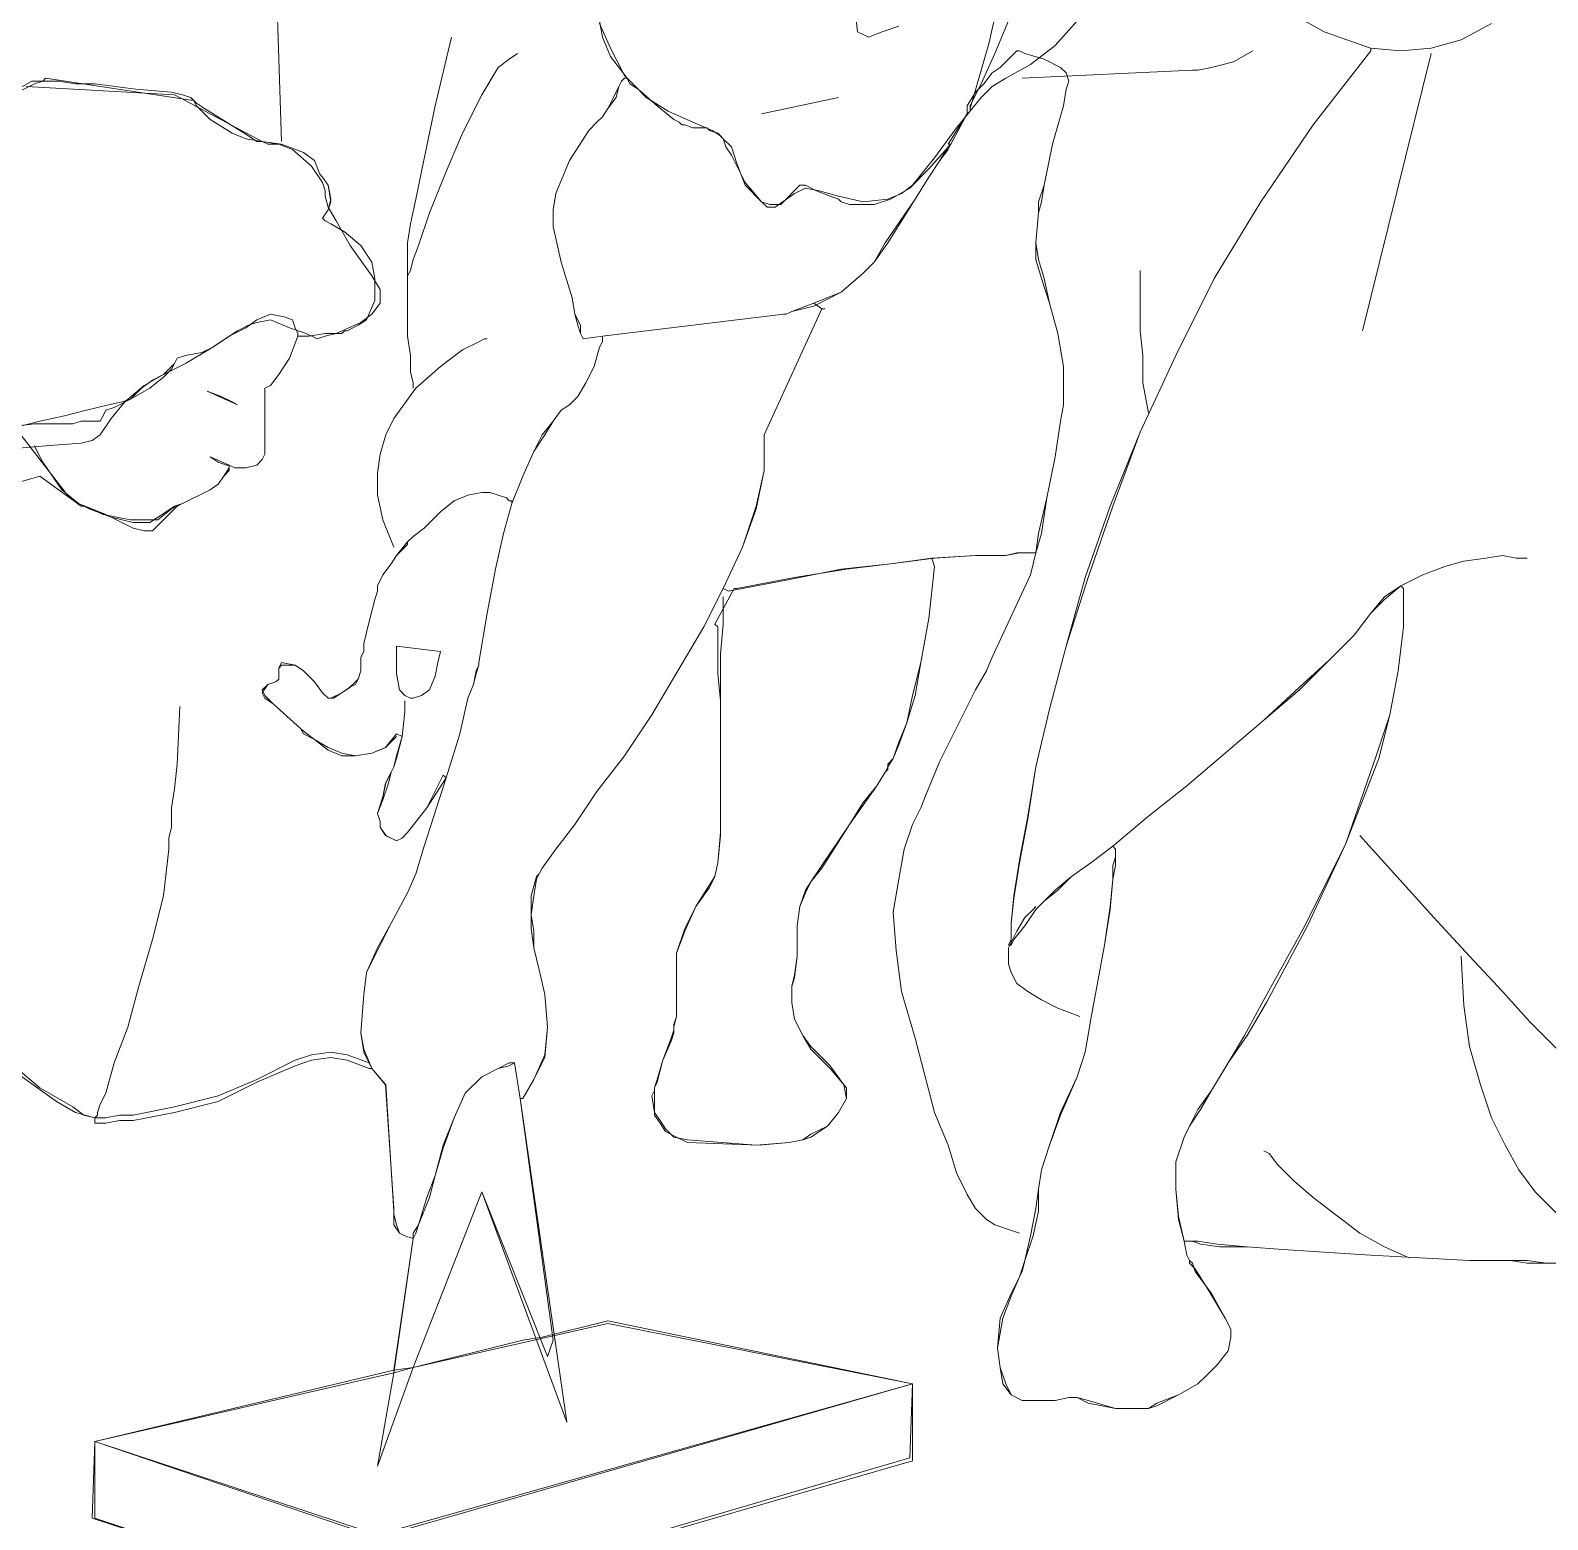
# Model space of a CAD drawing. Header units: centimetres. Extents: x -2268 to 4168, y -1681 to 1458.
# Drawn here: x 653.855 to 656.781, y 21.896 to 24.769 of the extents above; entities that cross this region are included whole.
import ezdxf

# ---------------------------------------------------------------- set-up
doc = ezdxf.new("R2010")
doc.units = ezdxf.units.CM
doc.layers.add('PDF _Geometria_Num_Penna__7', color=7, linetype='Continuous', lineweight=18)

msp = doc.modelspace()

# ---------------------------------------------------------------- linework, layer by layer
at = {"layer": 'PDF _Geometria_Num_Penna__7', "color": 7, "linetype": 'Continuous', "lineweight": 18, "flags": 128}
for points in [[(654.3284, 24.8934), (654.339, 24.5548)], [(654.9528, 24.7876), (654.9581, 24.7558), (654.974, 24.7188), (655.0057, 24.6765), (655.0005, 24.6765), (654.9952, 24.6712), (654.9899, 24.6606), (654.9793, 24.6394), (654.9687, 24.6183), (654.9581, 24.6024), (654.9475, 24.5918), (654.9317, 24.5759), (654.8946, 24.5177), (654.8682, 24.4542), (654.8629, 24.4225), (654.8629, 24.3907), (654.8787, 24.3219), (654.8999, 24.2531), (654.9052, 24.2214), (654.9105, 24.2002), (654.9158, 24.1843), (654.9211, 24.1737), (654.9581, 24.179), (654.9581, 24.1684), (654.9528, 24.1579), (654.9422, 24.1208), (654.9264, 24.0891), (654.9105, 24.0626), (654.8946, 24.0467), (654.8787, 24.0361), (654.8629, 24.015), (654.8417, 23.9885), (654.8258, 23.9568), (654.8047, 23.9091), (654.7835, 23.8562), (654.7835, 23.8615), (654.7782, 23.8615), (654.7729, 23.8668), (654.7412, 23.8774), (654.7253, 23.8774), (654.6988, 23.8721), (654.6724, 23.8615), (654.6459, 23.8403), (654.6141, 23.8086), (654.593, 23.7927), (654.5824, 23.7821), (654.5612, 23.7557), (654.5506, 23.7398), (654.5348, 23.7186), (654.5242, 23.6975), (654.5242, 23.6869), (654.5189, 23.671), (654.5083, 23.6287), (654.4977, 23.5863), (654.4977, 23.5705), (654.4924, 23.5599), (654.4924, 23.5334), (654.4871, 23.5175), (654.4819, 23.5123), (654.4713, 23.5017), (654.4554, 23.4911), (654.4342, 23.4805), (654.4289, 23.4805), (654.4183, 23.4911), (654.4025, 23.5123), (654.3813, 23.5334), (654.3654, 23.544), (654.339, 23.5493), (654.3337, 23.5387), (654.3337, 23.5281), (654.3337, 23.5175), (654.3284, 23.5123), (654.3125, 23.507), (654.3019, 23.4964), (654.3072, 23.4858), (654.3231, 23.4699), (654.376, 23.4223), (654.3813, 23.417), (654.4025, 23.4011), (654.4289, 23.3852), (654.4554, 23.3747), (654.4819, 23.3694), (654.5136, 23.3747), (654.5401, 23.3852), (654.5612, 23.4117), (654.5718, 23.4064), (654.5612, 23.3641), (654.5559, 23.3482), (654.5506, 23.3376), (654.5401, 23.3164), (654.5348, 23.29), (654.5242, 23.2582), (654.5295, 23.2424), (654.5295, 23.2318), (654.5401, 23.2159), (654.5612, 23.2053), (654.5718, 23.2106), (654.5824, 23.2212), (654.6194, 23.2688), (654.6512, 23.3323), (654.6565, 23.327), (654.6141, 23.1947), (654.5983, 23.1418), (654.5824, 23.1048), (654.5506, 23.0466), (654.5242, 22.9989), (654.503, 22.9513), (654.4977, 22.909), (654.4924, 22.8349), (654.4977, 22.8031), (654.5136, 22.7661), (654.5083, 22.7661), (654.466, 22.782), (654.4342, 22.7873), (654.3972, 22.782), (654.3654, 22.7714), (654.2913, 22.7396), (654.2173, 22.7026), (654.1326, 22.6814), (654.0532, 22.6655), (654.0267, 22.6655), (654.0003, 22.6603), (653.9844, 22.6603), (653.9791, 22.6603), (653.9791, 22.6708), (653.9421, 22.6814), (653.905, 22.7026), (653.8309, 22.7555)], [(654.9528, 24.7823), (654.974, 24.7347), (655.0005, 24.6818), (655.0216, 24.6606), (655.0428, 24.6394), (655.0851, 24.613), (655.1328, 24.5918), (655.1698, 24.5759), (655.1857, 24.5653), (655.191, 24.56), (655.1963, 24.5442), (655.2068, 24.5283), (655.2333, 24.4754), (655.2651, 24.4383), (655.2756, 24.4278), (655.2915, 24.4278), (655.3286, 24.4542), (655.3497, 24.4648), (655.3762, 24.4595), (655.4132, 24.4489), (655.4609, 24.4383), (655.5085, 24.4436), (655.5349, 24.4542), (655.5561, 24.4701), (655.5984, 24.523), (655.6408, 24.5812), (655.6884, 24.6394), (655.7096, 24.6606), (655.736, 24.6765), (655.7837, 24.7029), (655.8313, 24.74), (655.8736, 24.7876)], [(654.9528, 24.7876), (654.9581, 24.7558), (654.974, 24.7188), (655.0057, 24.6765), (655.011, 24.6659), (655.0269, 24.6553), (655.064, 24.6236), (655.0957, 24.5971), (655.1063, 24.5918), (655.1116, 24.5865), (655.1169, 24.5865), (655.1328, 24.5812), (655.1592, 24.5812), (655.1645, 24.5759), (655.1804, 24.5706), (655.191, 24.56), (655.2068, 24.5442), (655.2174, 24.5124), (655.2333, 24.4701), (655.2651, 24.4383), (655.2809, 24.433), (655.3021, 24.433), (655.3391, 24.4701), (655.3497, 24.4701), (655.3709, 24.4595), (655.3974, 24.4489), (655.4132, 24.4436), (655.4185, 24.4383), (655.4344, 24.433), (655.4556, 24.433), (655.482, 24.433), (655.5138, 24.4436), (655.5508, 24.4648), (655.5879, 24.5018), (655.6302, 24.5495), (655.6619, 24.6077), (655.6672, 24.613), (655.6672, 24.6236), (655.6778, 24.6447), (655.6884, 24.6659), (655.7149, 24.7241), (655.7413, 24.7876)], [(655.5296, 24.777), (655.4979, 24.7664), (655.4714, 24.7558), (655.4609, 24.7611), (655.4503, 24.7664), (655.445, 24.8141)], [(655.7149, 24.8141), (655.7149, 24.8088), (655.7149, 24.7929), (655.7096, 24.7717), (655.7043, 24.7453), (655.6672, 24.6183)], [(656.6727, 24.7823), (656.6145, 24.7506), (656.5563, 24.7347), (656.4981, 24.7294), (656.4398, 24.7347), (656.3499, 24.7664), (656.2652, 24.8141)], [(656.8473, 22.3904), (656.7785, 22.3904), (656.7415, 22.3957), (656.7097, 22.3957), (656.678, 22.3957), (656.6304, 22.3957), (656.4399, 22.4062), (656.3499, 22.4115), (656.2705, 22.4168), (656.2017, 22.4221), (656.1435, 22.4274), (656.1065, 22.4327), (656.0959, 22.4327), (656.0906, 22.4327), (656.08, 22.4327), (656.0694, 22.4803), (656.0641, 22.5332), (656.0641, 22.5862), (656.08, 22.6338), (656.0906, 22.655), (656.1065, 22.6867), (656.1329, 22.7238), (656.1647, 22.7767), (656.1964, 22.8296), (656.2335, 22.8984), (656.3129, 23.0413), (656.3922, 23.2), (656.4504, 23.3694), (656.4769, 23.4487), (656.4928, 23.5334), (656.5034, 23.6181), (656.5034, 23.6922), (656.4981, 23.6975), (656.4663, 23.6763), (656.4399, 23.6445), (656.4081, 23.6022), (656.3605, 23.5546), (656.3023, 23.4964), (656.2335, 23.4382), (656.0853, 23.3112), (656.0112, 23.2529), (655.9424, 23.1947), (655.9001, 23.163), (655.863, 23.1365), (655.8313, 23.1101), (655.8101, 23.0889), (655.7942, 23.073), (655.7731, 23.0413), (655.7519, 23.0148), (655.7466, 23.0042), (655.7413, 23.0042), (655.7466, 23.0148), (655.7466, 23.0466), (655.7519, 23.0995), (655.7625, 23.1683), (655.7784, 23.2529), (655.7942, 23.3482), (655.8207, 23.4593), (655.8525, 23.581), (655.8895, 23.7133), (655.9371, 23.8509), (655.9953, 23.9938), (656.0641, 24.142), (656.1382, 24.2902), (656.2282, 24.4383), (656.3287, 24.5865), (656.4399, 24.7294), (656.4399, 24.7347), (656.4981, 24.7294), (656.5563, 24.7347), (656.6145, 24.7506), (656.6727, 24.7823)], [(654.593, 24.0785), (654.593, 24.0891), (654.5877, 24.1102), (654.5877, 24.142), (654.5824, 24.179), (654.5824, 24.269), (654.5824, 24.306), (654.5824, 24.3378), (654.5824, 24.359), (654.5877, 24.396), (654.5983, 24.4436), (654.6089, 24.4965), (654.6353, 24.6236), (654.6671, 24.7558)], [(656.7415, 23.7504), (656.7362, 23.7504), (656.7203, 23.7504), (656.6939, 23.7557), (656.6621, 23.7504), (656.6198, 23.7451), (656.5827, 23.7345), (656.5404, 23.7186), (656.4981, 23.6975), (656.4663, 23.671), (656.4399, 23.6445), (656.4081, 23.6022), (656.3605, 23.5546), (656.3023, 23.4964), (656.2335, 23.4382), (656.0853, 23.3112), (656.0112, 23.2529), (655.9424, 23.1947), (655.9001, 23.163), (655.863, 23.1365), (655.8366, 23.1101), (655.8101, 23.0889), (655.7942, 23.073), (655.7731, 23.0413), (655.7519, 23.0148), (655.7466, 23.0042), (655.7466, 23.0148), (655.7466, 23.0466), (655.7519, 23.0942), (655.7625, 23.163), (655.7784, 23.2477), (655.7942, 23.3482), (655.8207, 23.4593), (655.8525, 23.581), (655.8948, 23.7133), (655.9424, 23.8509), (655.9953, 23.9938), (656.0641, 24.142), (656.1382, 24.2902), (656.2282, 24.4383), (656.3287, 24.5865), (656.4399, 24.7294)], [(655.7678, 24.6765), (656.0959, 24.6923), (656.1065, 24.6923), (656.1329, 24.6976), (656.1753, 24.7082), (656.2123, 24.7294)], [(654.5824, 24.2902), (654.5824, 24.2955), (654.5877, 24.306), (654.593, 24.3272), (654.6036, 24.3537), (654.6247, 24.4172), (654.6565, 24.4965), (654.6882, 24.5706), (654.7253, 24.6447), (654.757, 24.6976), (654.7782, 24.7135), (654.7941, 24.7241)], [(656.5563, 24.7241), (656.424, 24.1896)], [(653.8203, 24.65), (653.8574, 24.6712), (653.8838, 24.6712), (653.9103, 24.6712), (653.9421, 24.6659), (653.9791, 24.6659), (654.0585, 24.6553), (654.1273, 24.65), (654.1484, 24.6447), (654.1643, 24.6394), (654.1749, 24.6288), (654.1908, 24.6183), (654.2331, 24.5918), (654.2754, 24.5653), (654.2913, 24.5548), (654.3019, 24.5548), (654.3125, 24.5495), (654.339, 24.5495), (654.3813, 24.5336), (654.4025, 24.5177), (654.413, 24.4913), (654.4183, 24.486), (654.4289, 24.4701), (654.4342, 24.4436), (654.4289, 24.4225), (654.4183, 24.4066), (654.4236, 24.4013), (654.4342, 24.396), (654.4607, 24.3801), (654.4924, 24.3537), (654.5136, 24.3219), (654.5189, 24.2902), (654.5189, 24.2478), (654.503, 24.2108), (654.4871, 24.2002), (654.466, 24.1896), (654.4607, 24.1896), (654.4554, 24.1843), (654.4236, 24.1843), (654.3919, 24.179), (654.3707, 24.179), (654.3707, 24.1843), (654.3654, 24.1949), (654.3601, 24.2108), (654.3442, 24.2161), (654.3178, 24.2214), (654.2913, 24.2108), (654.2702, 24.1949), (654.2384, 24.179), (654.2067, 24.1579), (654.1855, 24.1473), (654.1537, 24.142), (654.1379, 24.1367), (654.1326, 24.1261), (654.1273, 24.1155), (654.1114, 24.0997), (654.0849, 24.0785), (654.0479, 24.0573), (654.032, 24.052), (654.0056, 24.0467), (653.9632, 24.0361), (653.9209, 24.0256), (653.8733, 24.015), (653.8309, 24.0044)], [(653.8257, 23.9621), (653.8839, 23.9674), (653.9527, 23.9726), (653.9738, 23.9779), (653.9897, 23.9885), (654.0109, 24.0203), (654.0373, 24.052), (654.0744, 24.0838), (654.1114, 24.1049), (654.1538, 24.1261), (654.2067, 24.1579), (654.2543, 24.1896), (654.2755, 24.2002), (654.2913, 24.2055), (654.3178, 24.2108), (654.3548, 24.1949), (654.3866, 24.1843), (654.4078, 24.1737), (654.4236, 24.179), (654.4448, 24.1843), (654.4924, 24.2055), (654.5136, 24.2214), (654.5295, 24.2425), (654.5295, 24.269), (654.5136, 24.2955), (654.4713, 24.3537), (654.4448, 24.4013), (654.4289, 24.4278), (654.4236, 24.4489), (654.4236, 24.4595), (654.4183, 24.4754), (654.3972, 24.5071), (654.3601, 24.5389), (654.3337, 24.5495), (654.3019, 24.5548), (654.2702, 24.56), (654.2437, 24.5706), (654.2014, 24.5971), (654.1749, 24.6236), (654.1696, 24.6341), (654.1643, 24.6341), (653.8839, 24.6765), (653.8786, 24.6712), (653.8627, 24.6659), (653.8204, 24.6447)], [(654.9952, 24.6712), (654.9899, 24.6606), (654.9846, 24.6394), (654.9687, 24.6183), (654.9581, 24.6024), (654.9475, 24.5918), (654.9317, 24.5759), (654.8946, 24.5177), (654.8682, 24.4542), (654.8629, 24.4225), (654.8629, 24.3907), (654.8787, 24.3219), (654.8999, 24.2531), (654.9052, 24.2214), (654.9158, 24.2002), (654.9158, 24.1843), (654.9211, 24.1737), (654.9581, 24.179), (655.3074, 24.2214), (655.3127, 24.2214), (655.3233, 24.2267), (655.3656, 24.2372), (655.4185, 24.2637), (655.4609, 24.3007), (655.482, 24.3219), (655.5085, 24.359), (655.5614, 24.4436), (655.5879, 24.486), (655.609, 24.5177), (655.6249, 24.5442), (655.6302, 24.5495)], [(655.8577, 24.6712), (655.8525, 24.6553), (655.8472, 24.6236), (655.826, 24.5495), (655.8101, 24.4701), (655.8048, 24.4383), (655.7995, 24.4172), (655.7942, 24.359), (655.7995, 24.3272), (655.8101, 24.2902), (655.8207, 24.2425), (655.8366, 24.1843), (655.8472, 24.1208), (655.8472, 24.0679), (655.8472, 24.0467), (655.8419, 24.015), (655.8313, 23.9462), (655.8154, 23.8668), (655.8048, 23.798), (655.7942, 23.761), (655.7837, 23.7186), (655.7149, 23.5705), (655.7096, 23.5599), (655.699, 23.5334), (655.6778, 23.4964), (655.6567, 23.454), (655.609, 23.3588), (655.5932, 23.3217), (655.5826, 23.2953), (655.572, 23.2688), (655.5561, 23.2371), (655.5402, 23.1894), (655.5296, 23.1312), (655.5191, 23.0677), (655.5244, 22.9936), (655.5349, 22.9143), (655.5614, 22.8243), (655.5984, 22.6814), (655.6249, 22.6179), (655.6408, 22.565), (655.6619, 22.5227), (655.6778, 22.4962), (655.699, 22.475), (655.7149, 22.4645), (655.7625, 22.4486)], [(653.8362, 23.9885), (653.9262, 23.8721), (653.9315, 23.8668), (653.9474, 23.8562), (654.0003, 23.8351), (654.0532, 23.8086), (654.0744, 23.8033), (654.0902, 23.8033), (654.122, 23.8351), (654.1379, 23.8509), (654.1485, 23.8562), (654.2014, 23.8827), (654.2173, 23.8933), (654.2278, 23.9091), (654.2384, 23.925), (654.2384, 23.9303), (654.249, 23.925), (654.2702, 23.925), (654.2913, 23.9303), (654.3019, 23.9409), (654.3072, 23.9515), (654.3072, 23.9885), (654.3072, 24.0309), (654.3072, 24.0626), (654.3072, 24.0785), (654.3178, 24.0838), (654.3337, 24.1049), (654.3548, 24.1367), (654.3707, 24.179), (654.3919, 24.179), (654.4236, 24.1843), (654.4554, 24.1843), (654.4607, 24.1896), (654.466, 24.1896), (654.4871, 24.2002), (654.503, 24.2108), (654.5189, 24.2478), (654.5189, 24.2902), (654.5136, 24.3219), (654.4924, 24.3537), (654.4607, 24.3801), (654.4342, 24.396), (654.4236, 24.4013), (654.4183, 24.4066), (654.4289, 24.4225), (654.4342, 24.4383), (654.4289, 24.4701), (654.4183, 24.486), (654.4131, 24.4913), (654.4025, 24.5177), (654.3813, 24.5336), (654.339, 24.5495), (654.3019, 24.5548), (654.1326, 24.6447), (653.8468, 24.6606)], [(655.2651, 24.6077), (655.4132, 24.6394)], [(655.9953, 24.306), (655.9953, 24.3007), (655.9953, 24.2902), (655.9953, 24.2637), (655.9953, 24.2319), (655.9953, 24.1896), (656.0006, 24.142), (656.0006, 24.0891), (656.0112, 24.0309)], [(654.8047, 22.7079), (654.8258, 22.7449), (654.847, 22.7873), (654.8523, 22.8455), (654.847, 22.909), (654.8364, 22.9566), (654.8258, 22.9989), (654.8258, 23.0307), (654.8205, 23.0624), (654.8258, 23.0995), (654.8311, 23.1312), (654.8364, 23.1418), (654.8417, 23.1524), (654.8682, 23.1894), (654.9052, 23.2371), (654.9475, 23.3006), (655.0005, 23.3694), (655.0534, 23.4487), (655.1539, 23.6181), (655.191, 23.6922), (655.228, 23.7716), (655.2545, 23.8456), (655.2703, 23.9197), (655.2703, 23.9885), (655.3815, 24.2319), (655.3868, 24.2319)], [(653.8151, 24.0044), (653.8627, 24.0097), (653.9103, 24.0097), (653.9315, 24.0097), (653.9368, 24.0097), (653.9527, 24.015), (653.9738, 24.015), (653.9897, 24.015), (653.995, 24.0256), (654.0003, 24.0361), (654.0162, 24.0414), (654.0479, 24.0573), (654.0691, 24.0785), (654.0902, 24.0944), (654.1114, 24.1049), (654.1326, 24.1261), (654.1379, 24.1367), (654.1538, 24.142), (654.1855, 24.1473), (654.2067, 24.1579), (654.2384, 24.179), (654.2702, 24.1949), (654.2913, 24.2108), (654.3178, 24.2214), (654.3443, 24.2161), (654.3601, 24.2108), (654.3654, 24.1949), (654.3707, 24.1843), (654.3707, 24.179), (654.3548, 24.1367), (654.3337, 24.1049), (654.3178, 24.0838), (654.3072, 24.0785), (654.3072, 24.0626), (654.3072, 24.0309), (654.3072, 23.9885), (654.3072, 23.9515), (654.3019, 23.9409), (654.2913, 23.9303), (654.2702, 23.925), (654.249, 23.925), (654.2384, 23.9303), (654.2384, 23.925), (654.2278, 23.9091), (654.2173, 23.8933), (654.2014, 23.8827), (654.1485, 23.8562), (654.1326, 23.8509), (654.1167, 23.8403), (654.085, 23.8192), (654.0691, 23.8192), (654.0532, 23.8192), (654.0109, 23.8298), (653.9685, 23.8456), (653.958, 23.8509), (653.9527, 23.8509), (653.8733, 23.9091), (653.8204, 23.8933)], [(653.8627, 23.9674), (653.868, 23.9568), (653.8786, 23.9356), (653.9156, 23.8827), (653.9474, 23.8562), (653.995, 23.8351), (654.0479, 23.8245), (654.1008, 23.8245), (654.1273, 23.8456), (654.1485, 23.8562), (654.2014, 23.8827), (654.2173, 23.8933), (654.2278, 23.9091), (654.2384, 23.9197), (654.2384, 23.9303), (654.249, 23.925), (654.2702, 23.925), (654.2913, 23.9303), (654.3019, 23.9409), (654.3072, 23.9515), (654.3072, 23.9885), (654.3072, 24.0309), (654.3072, 24.0626), (654.3072, 24.0732), (654.3072, 24.0785), (654.3178, 24.0838), (654.3337, 24.1049), (654.3548, 24.1367), (654.3707, 24.179)], [(654.7359, 24.1737), (654.7306, 24.1737), (654.72, 24.1684), (654.6882, 24.1526), (654.6459, 24.1208), (654.5983, 24.0785), (654.5559, 24.0203), (654.5401, 23.9885), (654.5295, 23.9515), (654.5242, 23.9144), (654.5242, 23.8721), (654.5348, 23.8245), (654.5559, 23.7716)], [(654.9581, 24.1684), (654.9528, 24.1579), (654.9422, 24.1208), (654.9264, 24.0891), (654.9105, 24.0626), (654.8946, 24.0467), (654.8787, 24.0361), (654.8629, 24.015), (654.847, 23.9885), (654.8258, 23.9568), (654.8047, 23.9091), (654.7835, 23.8562), (654.7676, 23.798), (654.7517, 23.7292), (654.7359, 23.6445), (654.72, 23.5493), (654.72, 23.544), (654.7147, 23.5281), (654.7094, 23.507), (654.6988, 23.4805), (654.6829, 23.4117), (654.6565, 23.327), (654.6141, 23.1947), (654.5983, 23.1418), (654.5824, 23.1048), (654.5506, 23.0466), (654.5242, 22.9936), (654.503, 22.9513), (654.4977, 22.909), (654.4924, 22.8349), (654.4977, 22.7978), (654.5136, 22.7661), (654.5401, 22.7343), (654.5559, 22.4909), (654.5559, 22.4856), (654.5612, 22.4645), (654.5665, 22.4486), (654.5771, 22.4433), (654.593, 22.438), (654.5559, 22.1787), (654.5242, 21.9988), (654.593, 22.1893), (654.7253, 22.528), (654.8893, 22.0834), (654.7994, 22.7079), (654.7888, 22.7767), (654.7782, 22.7714), (654.757, 22.7661), (654.7253, 22.7502), (654.6935, 22.7185), (654.6724, 22.6708), (654.6512, 22.6126), (654.6353, 22.5597), (654.6247, 22.5174), (654.6036, 22.4645), (654.5983, 22.4486), (654.593, 22.438)], [(654.7835, 23.8615), (654.7782, 23.8615), (654.7729, 23.8668), (654.7411, 23.8774), (654.7253, 23.8774), (654.6988, 23.8721), (654.6723, 23.8615), (654.6459, 23.8403), (654.6141, 23.8086), (654.593, 23.7927), (654.5824, 23.7821), (654.5824, 23.7768), (654.5824, 23.7821), (654.5824, 23.7768), (654.5612, 23.7557), (654.5506, 23.7398), (654.5348, 23.7186), (654.5242, 23.6975), (654.5242, 23.6869), (654.5189, 23.671), (654.5083, 23.6287), (654.4977, 23.5863), (654.4977, 23.5705), (654.4924, 23.5599), (654.4924, 23.5334), (654.4871, 23.5175), (654.4818, 23.507), (654.4712, 23.5017), (654.4554, 23.4911), (654.4395, 23.4805), (654.4289, 23.4805), (654.4183, 23.4911), (654.4025, 23.5123), (654.3813, 23.5334), (654.3654, 23.544), (654.339, 23.544), (654.3337, 23.5387), (654.3337, 23.5281), (654.3337, 23.5175), (654.3284, 23.5123), (654.3125, 23.507), (654.3019, 23.4911), (654.3072, 23.4805), (654.3231, 23.4699), (654.376, 23.4223), (654.3813, 23.4117), (654.4025, 23.4011), (654.4289, 23.38), (654.4554, 23.3694), (654.4818, 23.3694), (654.5136, 23.3747), (654.54, 23.3852), (654.5612, 23.4064)], [(655.191, 23.6763), (655.191, 23.6604), (655.191, 23.6234), (655.1857, 23.5652), (655.1857, 23.5017), (655.1857, 23.4329), (655.1857, 23.3747), (655.1857, 23.327), (655.1857, 23.3112), (655.1857, 23.3059), (655.1857, 23.29), (655.1857, 23.2688), (655.1857, 23.2159), (655.1804, 23.163), (655.1751, 23.1365), (655.1645, 23.1154), (655.138, 23.0783), (655.1169, 23.0307), (655.101, 22.9884), (655.101, 22.9566), (655.101, 22.8984), (655.101, 22.8666), (655.0957, 22.8455), (655.0957, 22.8349), (655.0904, 22.819), (655.0745, 22.782), (655.064, 22.7396), (655.0587, 22.729), (655.0587, 22.7238), (655.0587, 22.7185), (655.0587, 22.7079), (655.0587, 22.6761), (655.0693, 22.6603), (655.0798, 22.6444), (655.101, 22.6338), (655.1222, 22.6232), (655.2598, 22.6179), (655.318, 22.6232), (655.3444, 22.6285), (655.3603, 22.6338), (655.3921, 22.655), (655.4132, 22.6814), (655.4291, 22.7079), (655.4291, 22.729), (655.3974, 22.7661), (655.3603, 22.8031), (655.3444, 22.8296), (655.3286, 22.8613), (655.3233, 22.8931), (655.3233, 22.9196), (655.3233, 22.9248), (655.3286, 22.9407), (655.3338, 22.9831), (655.3338, 23.0042), (655.3338, 23.0413), (655.3391, 23.0783), (655.3497, 23.1048), (655.3603, 23.1259), (655.3815, 23.1524), (655.4344, 23.2371), (655.4609, 23.2741), (655.4873, 23.3112), (655.5032, 23.3376), (655.5085, 23.3429), (655.5085, 23.3482), (655.5191, 23.3641), (655.5296, 23.3905), (655.5455, 23.4329), (655.5614, 23.4858), (655.572, 23.5493), (655.5879, 23.634), (655.5984, 23.7345)], [(655.2016, 23.6869), (655.3127, 23.7081), (655.4185, 23.7292), (655.5138, 23.7398), (655.5984, 23.7504), (655.6778, 23.7557), (655.7096, 23.7557), (655.736, 23.7557), (655.7625, 23.761), (655.7784, 23.761), (655.789, 23.761)], [(655.9477, 23.1894), (655.9477, 23.1842), (655.9477, 23.1736), (655.9477, 23.1577), (655.9424, 23.1312), (655.9371, 23.073), (655.9265, 23.0042), (655.9001, 22.8613), (655.8895, 22.7978), (655.8736, 22.7502), (655.8419, 22.6761), (655.8207, 22.6179), (655.8048, 22.5703), (655.7995, 22.5332), (655.7995, 22.4909), (655.789, 22.4433), (655.7731, 22.3957), (655.7678, 22.3745), (655.7625, 22.3639), (655.7466, 22.3269), (655.7307, 22.2845), (655.7202, 22.2263), (655.7254, 22.1893), (655.736, 22.1575), (655.7466, 22.1364), (655.7678, 22.1258), (655.8313, 22.1258), (655.8577, 22.1311), (655.8683, 22.1311), (655.8736, 22.1311), (655.8948, 22.1205), (655.9477, 22.1099), (655.99, 22.1099), (656.0112, 22.1099), (656.0271, 22.1152), (656.0694, 22.1364), (656.1065, 22.1575), (656.1223, 22.1734), (656.1435, 22.1946), (656.1647, 22.221), (656.17, 22.2475), (656.17, 22.2634), (656.1594, 22.2845), (656.1329, 22.3322), (656.1012, 22.3745), (656.0959, 22.3904), (656.0906, 22.3957), (656.0853, 22.4062), (656.08, 22.4327), (656.0694, 22.475), (656.0641, 22.5332), (656.0641, 22.5862), (656.08, 22.6338), (656.0906, 22.655), (656.1118, 22.6867), (656.1329, 22.7238), (656.1647, 22.7767), (656.2017, 22.8296), (656.2388, 22.8931), (656.3181, 23.0413), (656.3922, 23.2), (656.4557, 23.3641), (656.4769, 23.4487), (656.4928, 23.5334), (656.5034, 23.6181), (656.5034, 23.6922)], [(654.5771, 23.4752), (654.5771, 23.4699), (654.5771, 23.454), (654.5718, 23.4064), (654.5612, 23.3641), (654.5559, 23.3482), (654.5506, 23.3376), (654.5454, 23.3164), (654.5348, 23.2847), (654.5242, 23.2582), (654.5295, 23.2424), (654.5295, 23.2318), (654.5401, 23.2159), (654.5612, 23.2053), (654.5718, 23.2106), (654.5824, 23.2212), (654.6194, 23.2688), (654.6565, 23.327)], [(654.1432, 23.4646), (654.1379, 23.3535), (654.1326, 23.3059), (654.1273, 23.2688), (654.1273, 23.2318), (654.122, 23.2106), (654.122, 23.1947), (654.122, 23.1894), (654.1114, 23.0995), (654.0902, 23.0148), (654.0638, 22.9248), (654.0426, 22.8455), (654.0162, 22.7767), (654.0003, 22.7185), (653.9897, 22.6973), (653.9844, 22.6814), (653.9844, 22.6761), (653.9791, 22.6708), (653.9844, 22.6708), (654.0003, 22.6708), (654.0267, 22.6761), (654.0532, 22.6761), (654.1326, 22.692), (654.2173, 22.7132), (654.2913, 22.7449), (654.3654, 22.782), (654.3972, 22.7926), (654.4342, 22.7978), (654.466, 22.7926), (654.5083, 22.7767)], [(656.4187, 23.2159), (656.5616, 23.0571), (656.6303, 22.9831), (656.6939, 22.9143), (656.7468, 22.8561), (656.7891, 22.8137), (656.805, 22.7978), (656.8156, 22.7873), (656.8209, 22.7767), (656.8261, 22.7767)], [(655.7942, 23.0783), (655.789, 23.073), (655.7731, 23.0571), (655.7572, 23.0307), (655.7413, 22.9989), (655.7413, 22.9672), (655.7466, 22.9513), (655.7572, 22.9301), (655.7784, 22.9143), (655.8048, 22.8984), (655.8366, 22.8825), (655.8789, 22.8666)], [(653.5769, 23.0042), (653.5822, 22.9989), (653.5928, 22.9884), (653.6087, 22.9725), (653.6246, 22.9566), (653.6775, 22.9037), (653.741, 22.8402), (653.8098, 22.782), (653.8733, 22.729), (653.9368, 22.692), (653.958, 22.6761), (653.9791, 22.6708)], [(656.9532, 22.3957), (656.9479, 22.4009), (656.9373, 22.4009), (656.9214, 22.4062), (656.9003, 22.4168), (656.8473, 22.4433), (656.8209, 22.4645), (656.7891, 22.4962), (656.7574, 22.528), (656.7256, 22.5703), (656.6992, 22.6179), (656.6727, 22.6708), (656.6515, 22.7343), (656.6304, 22.8084), (656.6198, 22.8878), (656.6145, 22.9831)], [(656.2335, 22.6073), (656.2441, 22.602), (656.2599, 22.5809), (656.2917, 22.5491), (656.3287, 22.5174), (656.4187, 22.4486), (656.4663, 22.4221), (656.5139, 22.4009)], [(656.7838, 22.3904), (656.7415, 22.3904), (656.7097, 22.3957), (656.678, 22.3957), (656.6304, 22.3957), (656.4399, 22.4062), (656.3499, 22.4115), (656.2705, 22.4168), (656.2017, 22.4221), (656.1488, 22.4221), (656.1118, 22.4274), (656.0959, 22.4327), (656.0906, 22.4327)], [(653.9791, 22.0464), (654.5559, 22.1787), (654.593, 22.1893), (654.9687, 22.2739), (655.5561, 22.1575), (654.5242, 21.8612), (653.9791, 22.0464), (653.9791, 21.8982), (654.5348, 21.713), (655.5561, 22.0093), (655.5561, 22.1575)]]:
    msp.add_lwpolyline(points, dxfattribs=at)
for points in [[(655.191, 23.6922), (655.228, 23.7716), (655.2545, 23.8509), (655.2703, 23.9197), (655.2703, 23.9885), (655.3815, 24.2319), (655.3656, 24.2425), (655.4185, 24.2637), (655.4609, 24.3007), (655.482, 24.3219), (655.5032, 24.359), (655.5614, 24.4436), (655.5879, 24.486), (655.609, 24.5177), (655.6249, 24.5389), (655.6302, 24.5495), (655.6249, 24.5495), (655.6619, 24.6077), (655.6619, 24.613), (655.6619, 24.6236), (655.6778, 24.65), (655.6937, 24.6659), (655.7096, 24.6871), (655.7254, 24.6976), (655.7413, 24.7135), (655.7572, 24.7294), (655.7625, 24.7294), (655.7731, 24.7241), (655.8101, 24.7135), (655.8419, 24.6976), (655.8525, 24.6871), (655.8577, 24.6712), (655.8525, 24.6553), (655.8472, 24.6236), (655.826, 24.5495), (655.8101, 24.4701), (655.7995, 24.4383), (655.7995, 24.4172), (655.7942, 24.359), (655.7942, 24.3272), (655.8048, 24.2902), (655.8207, 24.2425), (655.8366, 24.1843), (655.8472, 24.1208), (655.8472, 24.0679), (655.8472, 24.0467), (655.8419, 24.015), (655.8313, 23.9462), (655.8154, 23.8668), (655.7995, 23.798), (655.7942, 23.761), (655.789, 23.761), (655.7837, 23.761), (655.7731, 23.761), (655.7572, 23.761), (655.736, 23.7557), (655.7096, 23.7557), (655.6778, 23.7557), (655.5932, 23.7504), (655.5138, 23.7398), (655.4185, 23.7292), (655.3127, 23.7081), (655.2016, 23.6869)], [(654.4977, 22.909), (654.503, 22.9513), (654.5242, 22.9989), (654.5506, 23.0466), (654.5824, 23.1048), (654.5983, 23.1418), (654.6141, 23.1947), (654.6565, 23.327), (654.6829, 23.4117), (654.6988, 23.4805), (654.7094, 23.507), (654.7147, 23.5334), (654.72, 23.544), (654.72, 23.5493), (654.7358, 23.6445), (654.7517, 23.7292), (654.7676, 23.798), (654.7835, 23.8562), (654.8046, 23.9091), (654.8258, 23.9568), (654.8417, 23.9885), (654.8629, 24.015), (654.8787, 24.0361), (654.8946, 24.0467), (654.9105, 24.0626), (654.9264, 24.0891), (654.9422, 24.1208), (654.9528, 24.1579), (654.9581, 24.1684), (654.9581, 24.179), (655.3074, 24.2214), (655.3127, 24.2214), (655.3232, 24.2267), (655.3656, 24.2425), (655.3815, 24.2319), (655.2703, 23.9885), (655.2703, 23.9197), (655.2545, 23.8509), (655.228, 23.7716), (655.1909, 23.6922), (655.1539, 23.6181), (655.0534, 23.4487), (655.0004, 23.3694), (654.9475, 23.3006), (654.9052, 23.2371), (654.8681, 23.1894), (654.8417, 23.1524), (654.8364, 23.1418), (654.8311, 23.1365), (654.8205, 23.0995), (654.8205, 23.0624), (654.8205, 23.036), (654.8258, 22.9989), (654.8364, 22.9566), (654.847, 22.909), (654.8523, 22.8455), (654.847, 22.7926), (654.8258, 22.7449), (654.8046, 22.7079), (654.7993, 22.7079), (654.7888, 22.7767), (654.7782, 22.7767), (654.757, 22.7661), (654.7253, 22.7502), (654.6935, 22.7185), (654.6723, 22.6708), (654.6512, 22.6179), (654.6353, 22.5597), (654.6194, 22.5174), (654.6035, 22.4645), (654.593, 22.4486), (654.593, 22.438), (654.5771, 22.4433), (654.5665, 22.4486), (654.5559, 22.4645), (654.5559, 22.4856), (654.5559, 22.4962), (654.54, 22.7343), (654.5136, 22.7661), (654.4977, 22.8031), (654.4924, 22.8349)], [(654.2543, 24.0467), (654.2437, 24.052), (654.2225, 24.0626), (654.1961, 24.0732)], [(654.2384, 23.9303), (654.2331, 23.9303), (654.2173, 23.9356), (654.2014, 23.9462)], [(654.3231, 23.4699), (654.3072, 23.4858), (654.3019, 23.4964), (654.3125, 23.507), (654.3284, 23.5123), (654.3337, 23.5175), (654.3337, 23.5281), (654.3337, 23.5387), (654.339, 23.5493), (654.3654, 23.544), (654.3813, 23.5334), (654.4025, 23.5123), (654.4183, 23.4911), (654.4289, 23.4805), (654.4342, 23.4805), (654.4554, 23.4911), (654.4712, 23.5017), (654.4818, 23.5123), (654.4871, 23.5175), (654.4924, 23.5334), (654.4924, 23.5599), (654.4977, 23.5705), (654.4977, 23.5863), (654.5083, 23.6287), (654.5189, 23.671), (654.5242, 23.6869), (654.5242, 23.6975), (654.5348, 23.7186), (654.5506, 23.7398), (654.5612, 23.7557), (654.5824, 23.7821), (654.593, 23.7927), (654.6141, 23.8086), (654.6459, 23.8403), (654.6723, 23.8615), (654.6988, 23.8721), (654.7253, 23.8774), (654.7411, 23.8774), (654.7729, 23.8668), (654.7782, 23.8615), (654.7835, 23.8615), (654.7835, 23.8562), (654.7676, 23.798), (654.7517, 23.7292), (654.7358, 23.6445), (654.72, 23.5493), (654.72, 23.544), (654.7147, 23.5334), (654.7094, 23.507), (654.6988, 23.4805), (654.6829, 23.4117), (654.6565, 23.327), (654.6512, 23.3323), (654.6194, 23.2688), (654.5824, 23.2212), (654.5718, 23.2106), (654.5612, 23.2053), (654.54, 23.2159), (654.5295, 23.2318), (654.5295, 23.2424), (654.5242, 23.2582), (654.5348, 23.29), (654.54, 23.3164), (654.5506, 23.3376), (654.5559, 23.3482), (654.5612, 23.3694), (654.5718, 23.4064), (654.5612, 23.4117), (654.54, 23.3852), (654.5136, 23.3747), (654.4818, 23.3694), (654.4554, 23.3747), (654.4289, 23.3852), (654.4025, 23.4011), (654.3813, 23.417), (654.376, 23.4223)], [(655.1222, 22.6285), (655.0957, 22.6338), (655.0798, 22.6497), (655.0693, 22.6655), (655.0587, 22.6814), (655.0534, 22.7132), (655.0587, 22.7238), (655.0587, 22.729), (655.064, 22.7449), (655.0745, 22.782), (655.0904, 22.8243), (655.0957, 22.8402), (655.0957, 22.8508), (655.101, 22.8666), (655.101, 22.8984), (655.101, 22.9566), (655.101, 22.9884), (655.1169, 23.036), (655.138, 23.0783), (655.1645, 23.1206), (655.1751, 23.1365), (655.1804, 23.163), (655.1857, 23.2212), (655.1857, 23.2688), (655.1857, 23.29), (655.1857, 23.3059), (655.1857, 23.3112), (655.1857, 23.327), (655.1857, 23.3641), (655.1857, 23.4752), (655.1804, 23.5281), (655.1804, 23.5758), (655.1804, 23.6075), (655.1804, 23.6181), (655.1751, 23.6234), (655.2121, 23.6922), (655.2174, 23.6922), (655.3286, 23.7133), (655.4291, 23.7292), (655.5138, 23.7398), (655.5932, 23.7504), (655.5984, 23.7345), (655.5879, 23.634), (655.572, 23.5493), (655.5561, 23.4858), (655.5455, 23.4329), (655.5296, 23.3958), (655.5191, 23.3641), (655.5085, 23.3535), (655.5085, 23.3482), (655.5032, 23.3376), (655.4873, 23.3112), (655.4609, 23.2794), (655.4344, 23.2371), (655.3815, 23.1577), (655.3603, 23.1259), (655.3497, 23.1101), (655.3391, 23.0783), (655.3338, 23.0413), (655.3338, 23.0095), (655.3338, 22.9831), (655.3286, 22.946), (655.3233, 22.9248), (655.3233, 22.9196), (655.3233, 22.8931), (655.3286, 22.8613), (655.3444, 22.8296), (655.3603, 22.8084), (655.3974, 22.7714), (655.4238, 22.7343), (655.4291, 22.7079), (655.4132, 22.6814), (655.3921, 22.655), (655.3603, 22.6391), (655.3444, 22.6285), (655.318, 22.6232), (655.2545, 22.6179)], [(655.7254, 22.2845), (655.7466, 22.3322), (655.7625, 22.3639), (655.7678, 22.3798), (655.7731, 22.3957), (655.7837, 22.4433), (655.7942, 22.4962), (655.7995, 22.5332), (655.8048, 22.5703), (655.8207, 22.6179), (655.8419, 22.6814), (655.8736, 22.7502), (655.8895, 22.7978), (655.9001, 22.8613), (655.9265, 23.0042), (655.9371, 23.0783), (655.9424, 23.1312), (655.9424, 23.1577), (655.9477, 23.1736), (655.9477, 23.1842), (655.9477, 23.1894), (655.9424, 23.1947), (656.0112, 23.2529), (656.0853, 23.3112), (656.2335, 23.4382), (656.3023, 23.5017), (656.3605, 23.5546), (656.4081, 23.6022), (656.4399, 23.6445), (656.4663, 23.6763), (656.4981, 23.6975), (656.5034, 23.6922), (656.5034, 23.6181), (656.4928, 23.5334), (656.4769, 23.4487), (656.4504, 23.3694), (656.3922, 23.2), (656.3129, 23.0413), (656.2335, 22.8984), (656.1964, 22.8296), (656.1647, 22.7767), (656.1329, 22.7238), (656.1065, 22.6867), (656.0906, 22.655), (656.08, 22.6338), (656.0641, 22.5862), (656.0641, 22.5332), (656.0694, 22.4803), (656.08, 22.4327), (656.0853, 22.4062), (656.0906, 22.3957), (656.0906, 22.3904), (656.1012, 22.3798), (656.1276, 22.3374), (656.1594, 22.2845), (656.17, 22.2634), (656.17, 22.2475), (656.1647, 22.221), (656.1435, 22.1946), (656.1223, 22.1734), (656.1065, 22.1575), (656.0694, 22.1364), (656.0271, 22.1205), (656.0112, 22.1099), (655.99, 22.1099), (655.9477, 22.1099), (655.8948, 22.1258), (655.8736, 22.1311), (655.863, 22.1311), (655.8577, 22.1311), (655.8313, 22.1258), (655.7678, 22.1258), (655.7466, 22.1364), (655.7307, 22.1575), (655.7254, 22.1893), (655.7202, 22.2263)], [(654.5612, 23.581), (654.5612, 23.5599), (654.5612, 23.5281), (654.5665, 23.4964), (654.5771, 23.4858), (654.5877, 23.4805), (654.593, 23.4805), (654.6089, 23.4858), (654.6247, 23.4964), (654.6353, 23.5228), (654.6406, 23.5493), (654.6459, 23.5705)], [(654.593, 22.1893), (654.5559, 22.184), (654.593, 22.438), (654.593, 22.4486), (654.6036, 22.4645), (654.6194, 22.5174), (654.6353, 22.5597), (654.6512, 22.6179), (654.6724, 22.6708), (654.6935, 22.7185), (654.7253, 22.7502), (654.757, 22.7661), (654.7782, 22.7767), (654.7888, 22.7767), (654.7994, 22.7079), (654.8629, 22.2422), (654.8523, 22.2104), (654.7253, 22.528)], [(653.9791, 22.0464), (654.5559, 22.184), (654.593, 22.1893), (654.8047, 22.2422), (654.8417, 22.2475), (654.9687, 22.2792), (655.5561, 22.1575), (654.5242, 21.8665)], [(655.5508, 22.0146), (654.5242, 21.713), (654.5242, 21.7977), (654.5242, 21.8665), (655.5561, 22.1575)], [(653.9791, 22.0464), (654.5242, 21.8665), (654.5242, 21.7977), (654.5242, 21.7765), (654.5242, 21.7606), (654.5242, 21.7183), (653.9738, 21.8982)]]:
    msp.add_lwpolyline(points, close=True, dxfattribs=at)

doc.saveas('drawing.dxf')
